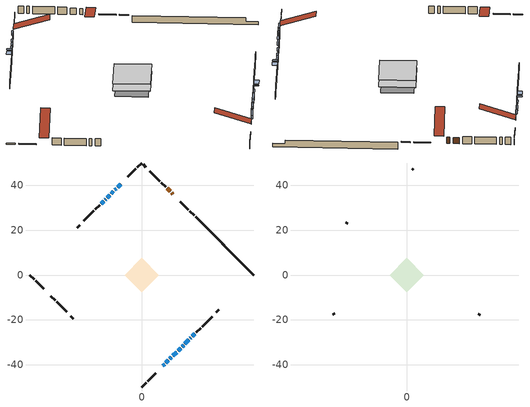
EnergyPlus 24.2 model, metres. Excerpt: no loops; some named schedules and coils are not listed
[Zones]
conditioned space
 floor adiabatic (AdiabaticFloorConstruction): -7.63,0 0,7.63 7.63,0 0,-7.63 z0.61
 floor foundation (Slab1 construction): -6.82,0 0,6.82 6.82,0 0,-6.82 z-1.71
 floor foundation (Slab2 construction): -2.73,0 0,2.73 2.73,0 0,-2.73 z0
 wall outside (RimJoist1 construction): 0,-49.85 1.94,-47.91 / -49.85,0 -47.91,-1.94 / 0,49.85 -1.94,47.91 / 23.33,26.52 21.39,28.46 z0.61:0.91
 wall outside (RimJoist2 construction): 2.6,-47.25 6.15,-43.7 / -47.25,-2.6 -43.7,-6.15 / -2.6,47.25 -6.15,43.7 / 20.73,29.12 17.18,32.67 z0.61:0.91
 wall outside (AdiabaticWallConstruction 1): 13.91,35.94 13.26,36.59 / 12.6,37.25 11.29,38.56 z0.61:2.64
 wall outside (AdiabaticWallConstruction): 9.42,-40.43 10.13,-39.72 z0.61:2.29; -9.42,40.43 -10.72,39.13 z0.61:2.69; -11.37,38.48 -11.95,37.9 / -12.61,37.25 -13.69,36.17 / 10.79,-39.06 11.87,-37.98 / 12.52,-37.33 13.17,-36.68 / 13.83,-36.03 15.55,-34.3 / 17.94,-31.91 18.59,-31.26 z0.61:1.53; -14.34,35.51 -15.42,34.43 z0.61:1.81; 16.21,-33.64 17.29,-32.57 / 19.24,-30.61 20.97,-28.88 z0.61:1.83; 21.63,-28.23 21.84,-28.01 / 22.5,-27.35 23.68,-26.17 / -16.08,33.78 -16.29,33.56 / -16.95,32.9 -18.13,31.72 z0.61:2.74
 wall outside (Wall1 construction): 24.34,-25.51 26.2,-23.65 / -40.43,-9.42 -38.57,-11.28 / -18.79,31.06 -20.65,29.2 / 10.63,39.22 8.78,41.08 z0.61:3.05
 wall outside (Wall2 construction): 26.86,-23 31.35,-18.5 / -37.91,-11.94 -33.42,-16.43 / -21.31,28.55 -25.8,24.05 / 8.12,41.73 3.62,46.23 z0.61:3.05
 wall outside (Wall4 construction): 33.18,-16.67 34.32,-15.53 / -31.59,-18.26 -30.45,-19.4 / -27.63,22.22 -28.77,21.08 / 1.8,48.05 0.66,49.19 z0.61:3.05
 wall foundation (FoundationWall1 construction): 23.99,25.86,-1.71 23.99,25.86,0.61 47.26,2.59,0.61 47.26,2.59,-0.61 49.85,0,-0.61 49.85,0,-1.71
 window (WindowConstruction 7): 9.42,-40.43 10.13,-39.72 z0.61:2.29
 window (WindowConstruction 3): -9.42,40.43 -10.72,39.13 z0.61:2.69
 window (WindowConstruction 4): -11.37,38.48 -11.95,37.9 z0.61:1.52
 window (WindowConstruction 5): -12.61,37.24 -13.68,36.17 z0.61:1.52
 window (WindowConstruction 6): -14.34,35.51 -15.42,34.43 z0.61:1.8
 window (WindowConstruction 12): 10.79,-39.06 11.87,-37.99 z0.61:1.52
 window (WindowConstruction 13): 12.52,-37.33 13.17,-36.68 z0.61:1.52
 window (WindowConstruction 14): 13.83,-36.02 15.55,-34.3 z0.61:1.52
 window (WindowConstruction): 16.21,-33.64 17.29,-32.57 z0.61:1.83
 window (WindowConstruction 1): 17.94,-31.91 18.59,-31.26 z0.61:1.52
 window (WindowConstruction 2): 19.25,-30.61 20.97,-28.88 z0.61:1.83
 window (WindowConstruction 8): 21.63,-28.22 21.84,-28.01 z0.61:2.74
 window (WindowConstruction 9): 22.5,-27.35 23.68,-26.17 z0.61:2.74
 window (WindowConstruction 10): -16.08,33.78 -16.29,33.56 z0.61:2.74
 window (WindowConstruction 11): -16.95,32.9 -18.13,31.72 z0.61:2.74
 door (Door): 13.91,35.94 13.26,36.59 z0.61:2.64
 door (Door 1): 12.6,37.25 11.29,38.56 z0.61:2.64
 ceiling adiabatic (AdiabaticFloorConstruction): 0,-7.63 7.63,0 0,7.63 -7.63,0 z0.61
attic - vented
 floor to conditioned space (Floor1 construction Reversed): -7.63,0 0,7.63 7.63,0 0,-7.63 z3.05
 wall outside (Wall3 construction): 32.01,-17.84 32.52,-17.33 / -32.76,-17.09 -32.25,-17.6 / -26.46,23.4 -26.97,22.88 / 2.97,46.88 2.45,47.4 z0.61:3.05
 roof outside (Roof1 construction): 8.77,-41.08,3.05 1.34,-33.65,6.55 -0.62,-35.61,6.55 6.81,-43.04,3.05; -41.08,-8.77,3.05 -33.65,-1.34,6.55 -35.61,0.62,6.55 -43.04,-6.81,3.05; -8.77,41.08,3.05 -1.34,33.65,6.55 0.62,35.61,6.55 -6.81,43.04,3.05; 14.56,35.29,3.05 7.13,27.86,6.55 9.09,25.9,6.55 16.52,33.33,3.05
shading: 10.46,-39.39 9.1,-40.75 9.38,-41.03 10.74,-39.68 z2.75; -10.86,38.99 -9.28,40.57 -9.57,40.86 -11.15,39.28 z2.89; -12.09,37.76 -11.23,38.62 -11.52,38.91 -12.38,38.05 z1.73; -13.83,36.02 -12.46,37.39 -12.76,37.68 -14.12,36.32 z1.73; -15.56,34.29 -14.2,35.65 -14.49,35.94 -15.85,34.58 z2.01; 13.69,-36.16 8.96,-40.89 9.26,-41.18 13.98,-36.45 z4.1; 14.99,-34.86 10.7,-39.15 10.99,-39.44 15.28,-35.15 z4.1; 17.37,-32.48 12,-37.85 12.29,-38.14 17.66,-32.77 z4.1; 17.43,-32.42 16.07,-33.79 16.36,-34.08 17.72,-32.71 z2.03; 18.73,-31.12 17.8,-32.05 18.09,-32.34 19.02,-31.41 z1.73; 21.11,-28.74 19.1,-30.75 19.39,-31.04 21.4,-29.03 z2.03; 21.89,-27.97 21.58,-28.27 22.66,-29.34 22.96,-29.04 z2.8; 23.73,-26.12 22.46,-27.4 23.53,-28.47 24.8,-27.2 z2.8; -16.33,33.52 -16.03,33.82 -17.11,34.89 -17.41,34.59 z2.8; -18.18,31.67 -16.91,32.95 -17.98,34.02 -19.25,32.75 z2.8
[Building]
Building 1: Terrain=Suburbs
[Site:Location]
Quebec Intl AP_QC: Latitude {deg}=46.8; Longitude {deg}=-71.38; Time Zone {hr}=-5; Elevation {m}=74; Keep Site Location Information=Yes
[Site:GroundTemperature:Shallow]
0.0108218, -2.24938, -2.43038, -1.3578, 2.94801, 7.23376, 10.9493, 13.303, 13.5029, 11.5886, 7.96783, 3.81355
[Site:WaterMainsTemperature]
Calculation Method=Schedule; Temperature Schedule=mains temperature schedule
[Material] Roughness=Rough; Thermal Absorptance=0.9
Name | Thickness {m} | Conductivity {W/m-K} | Density {kg/m3} | Specific Heat {J/kg-K} | Solar Absorptance | Visible Absorptance
asphalt or fiberglass shingles | 0.00635 | 0.162714 | 1121.4 | 1465.45 | 0.4 | 0.4
ceiling loosefill ins | 0.169333 | 0.0480833 | 16.02 | 1046.75 | 0.7 | 0.7
ceiling stud and cavity | 0.1397 | 0.151696 | 65.682 | 1177.47 | 0.7 | 0.7
concrete 4.0 in. | 0.1016 | 1.803125 | 2242.8 | 837.4 | 0.7 | 0.7
concrete 8.0 in. | 0.2032 | 1.803125 | 2242.8 | 837.4 | 0.7 | 0.7
door material | 0.04445 | 0.0451087 | 512.64 | 1214.23 | 0.7 | 0.7
door material 1 | 0.04445 | 0.188738 | 512.64 | 1214.23 | 0.7 | 0.7
floor covering | 0.0127 | 0.0433444 | 54.468 | 1339.84 | 0.6 | 0.6
floor rigid ins; wall rigid ins | 0.512978 | 0.029427 | 32.04 | 1214.23 | 0.7 | 0.7
floor stud and cavity | 0.1397 | 1.75129 | 37.0049 | 1207.88 | 0.7 | 0.7
furniture material conditioned space 1 | 0.1524 | 0.115458 | 640.8 | 1214.23 | 0.6 | 0.6
gypsum board | 0.0127 | 0.160291 | 801 | 837.4 | 0.6 | 0.6
interior vertical ins | 0.025908 | 0.029427 | 32.04 | 1214.23 | 0.7 | 0.7
osb sheathing 0.5 in. | 0.0127 | 0.115458 | 512.64 | 1214.23 | 0.7 | 0.7
osb sheathing 0.75 in. | 0.01905 | 0.115458 | 512.64 | 1214.23 | 0.7 | 0.7
osb sheathing 2.0 in. | 0.0508 | 0.115458 | 512.64 | 1214.23 | 0.7 | 0.7
rim joist rigid ins | 0.051816 | 0.029427 | 32.04 | 1214.23 | 0.7 | 0.7
rim joist stud and cavity | 0.0508 | 0.0467904 | 125.044 | 1163.47 | 0.6 | 0.6
rim joist stud and cavity 1 | 0.0508 | 0.0539676 | 125.044 | 1163.47 | 0.6 | 0.6
slab rigid ins | 0.0441338 | 0.029427 | 32.04 | 1214.23 | 0.7 | 0.7
wall stud and cavity | 0.1397 | 0.0842233 | 139.0536 | 1170.24 | 0.7 | 0.7
wall stud and cavity 1 | 0.1397 | 0.0887454 | 139.0536 | 1170.24 | 0.7 | 0.7
wall stud and cavity 2 | 0.0889 | 6.9971 | 50.32683 | 1063.81 | 0.6 | 0.6
wall stud and cavity 3 | 0.1397 | 0.10763 | 139.0536 | 1170.24 | 0.7 | 0.7
wall stud and cavity 4 | 0.0889 | 0.380278 | 52.3479 | 1209.89 | 0.7 | 0.7
wall stud and cavity 5 | 0.0889 | 0.391764 | 83.0341 | 1211.67 | 0.7 | 0.7
wood siding | 0.0254 | 0.102417 | 544.68 | 1172.36 | 0.4 | 0.4
wood siding 1 | 0.00254 | 0.102417 | 544.68 | 1172.36 | 0.4 | 0.4
wood siding 2; wood siding 3; wood siding 4 | 0.0254 | 0.102417 | 544.68 | 1172.36 | 0.7 | 0.7
[WindowMaterial:SimpleGlazingSystem]
Name | U-Factor {W/m2-K} | Solar Heat Gain Coefficient
WindowMaterial | 4.25509 | 0.68
WindowMaterial 1 | 4.95519 | 0.64
WindowMaterial 10 | 1.35591 | 0.36
WindowMaterial 11 | 1.43142 | 0.34
WindowMaterial 12 | 1.31332 | 0.37
WindowMaterial 2 | 3.96665 | 0.7
WindowMaterial 3 | 4.19775 | 0.68
WindowMaterial 4 | 5.047742 | 0.63
WindowMaterial 5 | 4.45837 | 0.67
WindowMaterial 6 | 4.26815 | 0.68
WindowMaterial 7 | 1.52227 | 0.31
WindowMaterial 8 | 1.76245 | 0.24
WindowMaterial 9 | 1.223609 | 0.4
[Construction]
AdiabaticFloorConstruction: floor stud and cavity, floor rigid ins, osb sheathing 0.75 in., floor covering
AdiabaticWallConstruction: wood siding 3, wall rigid ins, wall stud and cavity 4, gypsum board
AdiabaticWallConstruction 1: wood siding 4, wall rigid ins, wall stud and cavity 4, gypsum board
Door: door material
Door 1: door material 1
Floor1 construction Reversed: gypsum board, ceiling stud and cavity, ceiling loosefill ins
FoundationWall1 construction: concrete 8.0 in.
furniture construction conditioned space 1: furniture material conditioned space 1
PartitionWallConstruction: gypsum board, wall stud and cavity 5, gypsum board
RimJoist1 construction: wood siding 2, rim joist rigid ins, osb sheathing 2.0 in., rim joist stud and cavity
RimJoist2 construction: wood siding 2, rim joist rigid ins, osb sheathing 2.0 in., rim joist stud and cavity 1
Roof1 construction: asphalt or fiberglass shingles
Slab1 construction: concrete 4.0 in.
Slab2 construction: slab rigid ins, concrete 4.0 in.
Wall1 construction: wood siding, osb sheathing 0.5 in., wall stud and cavity, gypsum board
Wall2 construction: wood siding, osb sheathing 0.5 in., wall stud and cavity 1, gypsum board
Wall3 construction: wood siding 1, wall stud and cavity 2
Wall4 construction: wood siding, osb sheathing 0.5 in., wall stud and cavity 3, gypsum board
WindowConstruction: WindowMaterial
WindowConstruction 1: WindowMaterial 1
WindowConstruction 10; WindowConstruction 8: WindowMaterial 8
WindowConstruction 11; WindowConstruction 9: WindowMaterial 9
WindowConstruction 12: WindowMaterial 10
WindowConstruction 13: WindowMaterial 11
WindowConstruction 14: WindowMaterial 12
WindowConstruction 2: WindowMaterial 2
WindowConstruction 3: WindowMaterial 3
WindowConstruction 4: WindowMaterial 4
WindowConstruction 5: WindowMaterial 5
WindowConstruction 6: WindowMaterial 6
WindowConstruction 7: WindowMaterial 7
[Zone] Multiplier=1; Part of Total Floor Area=Yes
Name | Volume {m3}
attic - vented | 66.1964
conditioned space | 526.6
[Space]
Name | Zone | Volume {m3}
attic - vented 1 | attic - vented | 66.1964
conditioned space 1 | conditioned space | 526.6
[ZoneInfiltration:EffectiveLeakageArea]
infil attic - vented 1: Zone or Space=attic - vented 1; Schedule=Always On Discrete; Effective Air Leakage Area {cm2}=4298.22; Stack Coefficient=0.000413151; Wind Coefficient=1.37333e-05
[ZoneMixing]
whole house fan mix: Zone or Space=attic - vented; Schedule=Always On Continuous; Design Flow Rate Calculation Method=Flow/Zone; Design Flow Rate {m3/s}=0; Source Zone or Space=conditioned space
[SurfaceProperty:ExposedFoundationPerimeter] Exposed Perimeter Calculation Method=TotalExposedPerimeter
Name | Total Exposed Perimeter {m}
Slab1 | 36.576
Slab2 | 10.973
[InternalMass] Zone or ZoneList=conditioned space; Space or SpaceList=conditioned space 1
Name | Construction | Surface Area {m2}
furniture mass conditioned space 1 | furniture construction conditioned space 1 | 89.67
partition wall mass | PartitionWallConstruction | 224.175
[Lights]
interior lighting: Zone or ZoneList or Space or SpaceList=conditioned space 1; Schedule=interior lighting schedule; Design Level Calculation Method=LightingLevel; Lighting Level {W}=343.2; Return Air Fraction=0; Fraction Radiant=0.6; Fraction Visible=0.2; Fraction Replaceable=1
[People]
occupants: Zone or ZoneList or Space or SpaceList=conditioned space 1; Number of People Schedule=occupants schedule; Number of People Calculation Method=People; Number of People=3; Fraction Radiant=0.314171; Sensible Heat Fraction=0.56303; Activity Level Schedule=occupants activity schedule; Carbon Dioxide Generation Rate {m3/s-W}=0; Enable ASHRAE 55 Comfort Warnings=No; Mean Radiant Temperature Calculation Type=EnclosureAveraged
[ElectricEquipment] Zone or ZoneList or Space or SpaceList=conditioned space 1; Design Level Calculation Method=EquipmentLevel
Name | Schedule | Design Level {W} | Fraction Latent | Fraction Radiant | Fraction Lost
clothes dryer | clothes dryer schedule | 140.772 | 0.015 | 0.081 | 0.85
clothes washer | clothes washer schedule | 32.1985 | 0.03 | 0.162 | 0.7
cooking range | cooking range schedule | 215.147 | 0.08 | 0.432 | 0.2
dishwasher | dishwasher schedule | 66.8632 | 0.3 | 0.18 | 0.4
fridge | fridge schedule | 72.9452 | 0 | 0.6 | 0
mech vent house fan | mech vent house fan schedule | 0 | 0 | 0 | 1
mech vent house fan cfis | mech vent house fan cfis schedule | 0 | 0 | 0 | 0
misc plug loads | misc plug loads schedule | 494.7 | 0.045 | 0.513 | 0.1
whole house fan | Always On Discrete | 0 | 0 | 0 | 1
[OtherEquipment] Zone or ZoneList or Space or SpaceList=conditioned space 1; Design Level Calculation Method=EquipmentLevel
Name | Fuel Type | Schedule | Design Level {W} | Fraction Latent | Fraction Radiant | Fraction Lost
clothes dryer 1 | Electricity | clothes dryer schedule | 0 | 0.015 | 0.081 | 0.85
cooking range 1 | Electricity | cooking range schedule | 0 | 0.08 | 0.432 | 0.2
general water use latent | None | general water use schedule | 62.594 | 1 | 0 | 0
general water use sensible | None | general water use schedule | -61.6891 | 0 | 0.6 | 0
mech vent house fan latent load | None | Always On Discrete | 0 | 1 | 0 | 0
mech vent house fan sensible load | None | Always On Discrete | 0 | 0 | 0 | 0
water heater energy adjustment1 | Electricity | Always On Discrete | 0.01 | 0 | 0 | 1
[ZoneInfiltration:DesignFlowRate] Zone or ZoneList or Space or SpaceList=conditioned space 1; Schedule=Always On Discrete; Design Flow Rate Calculation Method=Flow/Zone; Design Flow Rate {m3/s}=0
infil flow; natural vent flow; whole house fan flow
[ZoneControl:Thermostat]
conditioned space Thermostat: Zone or ZoneList=conditioned space; Control Type Schedule=conditioned space Thermostat Schedule; Control 1=conditioned space temperature setpoint; Temperature Difference Between Cutout And Setpoint {deltaC}=0
[ThermostatSetpoint:DualSetpoint]
conditioned space temperature setpoint: Heating Setpoint Temperature Schedule=heating setpoint; Cooling Setpoint Temperature Schedule=cooling setpoint
[AirLoopHVAC:UnitarySystem]
unit heater unitary system: Control Type=Load; Controlling Zone or Thermostat Location=conditioned space; Dehumidification Control Type=None; Availability Schedule=Always On Discrete; Supply Fan=unit heater supply fan; Fan Placement=BlowThrough; Supply Air Fan Operating Mode Schedule=unit heater auto fan schedule; Heating Coil=unit heater htg coil; DX Heating Coil Sizing Ratio=1; Use DOAS DX Cooling Coil=No; Minimum Supply Air Temperature {C}=2; Latent Load Control=SensibleOnlyLoadControl; Cooling Supply Air Flow Rate Method=None; Heating Supply Air Flow Rate Method=SupplyAirFlowRate; Heating Supply Air Flow Rate {m3/s}=0.00141584; No Load Supply Air Flow Rate Method=SupplyAirFlowRate; No Load Supply Air Flow Rate {m3/s}=0; No Load Supply Air Flow Rate Control Set To Low Speed=Yes; Maximum Supply Air Temperature {C}=48.8889; Maximum Outdoor Dry-Bulb Temperature for Supplemental Heater Operation {C}=21; Ancillary On-Cycle Electric Power {W}=0; Ancillary Off-Cycle Electric Power {W}=0
[Zone equipment]
conditioned space: electric baseboard, unit heater unitary system
[Foundation:Kiva] Initial Indoor Air Temperature {C}=18; Wall Depth Below Slab {m}=0.2032
Name | Wall Height Above Grade {m} | Interior Vertical Insulation Material | Interior Vertical Insulation Depth {m}
Foundation Kiva 1 | 0.609996
Foundation Kiva 2 | 0.1016 | interior vertical ins | 0.1016
[Foundation:Kiva:Settings]
Soil Conductivity {W/m-K}=0.849921; Soil Density {kg/m3}=1842.3; Soil Specific Heat {J/kg-K}=418.7; Ground Solar Absorptivity=0.9; Ground Thermal Absorptivity=0.9; Ground Surface Roughness {m}=0.03; Far-Field Width {m}=40; Deep-Ground Boundary Condition=ZeroFlux; Deep-Ground Depth {m}=40; Minimum Cell Dimension {m}=0.2; Maximum Cell Growth Coefficient=3; Simulation Timestep=Timestep
[Exterior:Lights]
exterior lighting: Schedule=exterior lighting schedule; Design Level {W}=75.6
[EnergyManagementSystem:Sensor] Output:Variable or Output:Meter Index Key=conditioned space
Name | Output:Variable or Output:Meter
conditioned_space_clg_unmet_s | Zone Cooling Setpoint Not Met Time
conditioned_space_htg_unmet_s | Zone Heating Setpoint Not Met Time
fridge_tin_s; tin_s; tin_s_1 | Zone Mean Air Temperature
tout_s | Zone Outdoor Air Drybulb Temperature
win_s | Zone Air Humidity Ratio
[Schedule:Constant]
Name | Hourly Value
Always On Continuous; mech vent house fan schedule; mech vent house fan cfis schedule; Always On Discrete | 1
occupants activity schedule | 117.228
fridge schedule; unit heater auto fan schedule | 0
[Schedule:Week:Daily]
interior lighting schedule Week Rule - Jan1-Jan27: interior lighting schedule day, interior lighting schedule day, interior lighting schedule day, interior lighting schedule day, interior lighting schedule day, interior lighting schedule day, interior lighting schedule day, interior lighting schedule default day, interior lighting schedule default day, interior lighting schedule default day, interior lighting schedule default day, interior lighting schedule default day
interior lighting schedule Week Rule - Jan28-Feb3: interior lighting schedule day, interior lighting schedule day, interior lighting schedule day, interior lighting schedule day, interior lighting schedule day 1, interior lighting schedule day 1, interior lighting schedule day 1, interior lighting schedule default day, interior lighting schedule default day, interior lighting schedule default day, interior lighting schedule default day, interior lighting schedule default day
interior lighting schedule Week Rule - Feb4-Feb24: interior lighting schedule day 1, interior lighting schedule day 1, interior lighting schedule day 1, interior lighting schedule day 1, interior lighting schedule day 1, interior lighting schedule day 1, interior lighting schedule day 1, interior lighting schedule default day, interior lighting schedule default day, interior lighting schedule default day, interior lighting schedule default day, interior lighting schedule default day
interior lighting schedule Week Rule - Feb25-Mar3: interior lighting schedule day 1, interior lighting schedule day 1, interior lighting schedule day 1, interior lighting schedule day 1, interior lighting schedule day 2, interior lighting schedule day 2, interior lighting schedule day 2, interior lighting schedule default day, interior lighting schedule default day, interior lighting schedule default day, interior lighting schedule default day, interior lighting schedule default day
interior lighting schedule Week Rule - Mar4-Mar31: interior lighting schedule day 2, interior lighting schedule day 2, interior lighting schedule day 2, interior lighting schedule day 2, interior lighting schedule day 2, interior lighting schedule day 2, interior lighting schedule day 2, interior lighting schedule default day, interior lighting schedule default day, interior lighting schedule default day, interior lighting schedule default day, interior lighting schedule default day
interior lighting schedule Week Rule - Apr1-Apr28: interior lighting schedule day 3, interior lighting schedule day 3, interior lighting schedule day 3, interior lighting schedule day 3, interior lighting schedule day 3, interior lighting schedule day 3, interior lighting schedule day 3, interior lighting schedule default day, interior lighting schedule default day, interior lighting schedule default day, interior lighting schedule default day, interior lighting schedule default day
interior lighting schedule Week Rule - Apr29-May5: interior lighting schedule day 3, interior lighting schedule day 3, interior lighting schedule day 4, interior lighting schedule day 4, interior lighting schedule day 4, interior lighting schedule day 4, interior lighting schedule day 4, interior lighting schedule default day, interior lighting schedule default day, interior lighting schedule default day, interior lighting schedule default day, interior lighting schedule default day
interior lighting schedule Week Rule - May6-May26: interior lighting schedule day 4, interior lighting schedule day 4, interior lighting schedule day 4, interior lighting schedule day 4, interior lighting schedule day 4, interior lighting schedule day 4, interior lighting schedule day 4, interior lighting schedule default day, interior lighting schedule default day, interior lighting schedule default day, interior lighting schedule default day, interior lighting schedule default day
interior lighting schedule Week Rule - May27-Jun2: interior lighting schedule day 4, interior lighting schedule day 4, interior lighting schedule day 4, interior lighting schedule day 4, interior lighting schedule day 4, interior lighting schedule day 5, interior lighting schedule day 5, interior lighting schedule default day, interior lighting schedule default day, interior lighting schedule default day, interior lighting schedule default day, interior lighting schedule default day
interior lighting schedule Week Rule - Jun3-Jun30: interior lighting schedule day 5, interior lighting schedule day 5, interior lighting schedule day 5, interior lighting schedule day 5, interior lighting schedule day 5, interior lighting schedule day 5, interior lighting schedule day 5, interior lighting schedule default day, interior lighting schedule default day, interior lighting schedule default day, interior lighting schedule default day, interior lighting schedule default day
interior lighting schedule Week Rule - Jul1-Jul28: interior lighting schedule day 6, interior lighting schedule day 6, interior lighting schedule day 6, interior lighting schedule day 6, interior lighting schedule day 6, interior lighting schedule day 6, interior lighting schedule day 6, interior lighting schedule default day, interior lighting schedule default day, interior lighting schedule default day, interior lighting schedule default day, interior lighting schedule default day
interior lighting schedule Week Rule - Jul29-Aug4: interior lighting schedule day 6, interior lighting schedule day 6, interior lighting schedule day 6, interior lighting schedule day 7, interior lighting schedule day 7, interior lighting schedule day 7, interior lighting schedule day 7, interior lighting schedule default day, interior lighting schedule default day, interior lighting schedule default day, interior lighting schedule default day, interior lighting schedule default day
interior lighting schedule Week Rule - Aug5-Aug25: interior lighting schedule day 7, interior lighting schedule day 7, interior lighting schedule day 7, interior lighting schedule day 7, interior lighting schedule day 7, interior lighting schedule day 7, interior lighting schedule day 7, interior lighting schedule default day, interior lighting schedule default day, interior lighting schedule default day, interior lighting schedule default day, interior lighting schedule default day
interior lighting schedule Week Rule - Aug26-Sep1: interior lighting schedule day 7, interior lighting schedule day 7, interior lighting schedule day 7, interior lighting schedule day 7, interior lighting schedule day 7, interior lighting schedule day 7, interior lighting schedule day 8, interior lighting schedule default day, interior lighting schedule default day, interior lighting schedule default day, interior lighting schedule default day, interior lighting schedule default day
interior lighting schedule Week Rule - Sep2-Sep29: interior lighting schedule day 8, interior lighting schedule day 8, interior lighting schedule day 8, interior lighting schedule day 8, interior lighting schedule day 8, interior lighting schedule day 8, interior lighting schedule day 8, interior lighting schedule default day, interior lighting schedule default day, interior lighting schedule default day, interior lighting schedule default day, interior lighting schedule default day
interior lighting schedule Week Rule - Sep30-Oct6: interior lighting schedule day 8, interior lighting schedule day 9, interior lighting schedule day 9, interior lighting schedule day 9, interior lighting schedule day 9, interior lighting schedule day 9, interior lighting schedule day 9, interior lighting schedule default day, interior lighting schedule default day, interior lighting schedule default day, interior lighting schedule default day, interior lighting schedule default day
interior lighting schedule Week Rule - Oct7-Oct27: interior lighting schedule day 9, interior lighting schedule day 9, interior lighting schedule day 9, interior lighting schedule day 9, interior lighting schedule day 9, interior lighting schedule day 9, interior lighting schedule day 9, interior lighting schedule default day, interior lighting schedule default day, interior lighting schedule default day, interior lighting schedule default day, interior lighting schedule default day
interior lighting schedule Week Rule - Oct28-Nov3: interior lighting schedule day 9, interior lighting schedule day 9, interior lighting schedule day 9, interior lighting schedule day 9, interior lighting schedule day 10, interior lighting schedule day 10, interior lighting schedule day 10, interior lighting schedule default day, interior lighting schedule default day, interior lighting schedule default day, interior lighting schedule default day, interior lighting schedule default day
interior lighting schedule Week Rule - Nov4-Nov24: interior lighting schedule day 10, interior lighting schedule day 10, interior lighting schedule day 10, interior lighting schedule day 10, interior lighting schedule day 10, interior lighting schedule day 10, interior lighting schedule day 10, interior lighting schedule default day, interior lighting schedule default day, interior lighting schedule default day, interior lighting schedule default day, interior lighting schedule default day
interior lighting schedule Week Rule - Nov25-Dec1: interior lighting schedule day 10, interior lighting schedule day 10, interior lighting schedule day 10, interior lighting schedule day 10, interior lighting schedule day 10, interior lighting schedule day 10, interior lighting schedule day 11, interior lighting schedule default day, interior lighting schedule default day, interior lighting schedule default day, interior lighting schedule default day, interior lighting schedule default day
interior lighting schedule Week Rule - Dec2-Dec31: interior lighting schedule day 11, interior lighting schedule day 11, interior lighting schedule day 11, interior lighting schedule day 11, interior lighting schedule day 11, interior lighting schedule day 11, interior lighting schedule day 11, interior lighting schedule default day, interior lighting schedule default day, interior lighting schedule default day, interior lighting schedule default day, interior lighting schedule default day
occupants schedule Week Rule - Jan1-Dec31: occupants schedule day, occupants schedule day, occupants schedule day, occupants schedule day, occupants schedule day, occupants schedule day, occupants schedule day, occupants schedule default day, occupants schedule default day, occupants schedule default day, occupants schedule default day, occupants schedule default day
clothes dryer schedule Week Rule - Jan1-Dec31: clothes dryer schedule day, clothes dryer schedule day, clothes dryer schedule day, clothes dryer schedule day, clothes dryer schedule day, clothes dryer schedule day, clothes dryer schedule day, clothes dryer schedule default day, clothes dryer schedule default day, clothes dryer schedule default day, clothes dryer schedule default day, clothes dryer schedule default day
clothes washer schedule Week Rule - Jan1-Dec31: clothes washer schedule day, clothes washer schedule day, clothes washer schedule day, clothes washer schedule day, clothes washer schedule day, clothes washer schedule day, clothes washer schedule day, clothes washer schedule default day, clothes washer schedule default day, clothes washer schedule default day, clothes washer schedule default day, clothes washer schedule default day
cooking range schedule Week Rule - Jan1-Dec31: cooking range schedule day, cooking range schedule day, cooking range schedule day, cooking range schedule day, cooking range schedule day, cooking range schedule day, cooking range schedule day, cooking range schedule default day, cooking range schedule default day, cooking range schedule default day, cooking range schedule default day, cooking range schedule default day
dishwasher schedule Week Rule - Jan1-Dec31: dishwasher schedule day, dishwasher schedule day, dishwasher schedule day, dishwasher schedule day, dishwasher schedule day, dishwasher schedule day, dishwasher schedule day, dishwasher schedule default day, dishwasher schedule default day, dishwasher schedule default day, dishwasher schedule default day, dishwasher schedule default day
misc plug loads schedule Week Rule - Jan1-Dec31: misc plug loads schedule day, misc plug loads schedule day, misc plug loads schedule day, misc plug loads schedule day, misc plug loads schedule day, misc plug loads schedule day, misc plug loads schedule day, misc plug loads schedule default day, misc plug loads schedule default day, misc plug loads schedule default day, misc plug loads schedule default day, misc plug loads schedule default day
general water use schedule Week Rule - Jan1-Dec31: general water use schedule day, general water use schedule day, general water use schedule day, general water use schedule day, general water use schedule day, general water use schedule day, general water use schedule day, general water use schedule default day, general water use schedule default day, general water use schedule default day, general water use schedule default day, general water use schedule default day
exterior lighting schedule Week Rule - Jan1-Jan27: exterior lighting schedule day, exterior lighting schedule day, exterior lighting schedule day, exterior lighting schedule day, exterior lighting schedule day, exterior lighting schedule day, exterior lighting schedule day, exterior lighting schedule default day, exterior lighting schedule default day, exterior lighting schedule default day, exterior lighting schedule default day, exterior lighting schedule default day
exterior lighting schedule Week Rule - Jan28-Feb3: exterior lighting schedule day, exterior lighting schedule day, exterior lighting schedule day, exterior lighting schedule day, exterior lighting schedule day 1, exterior lighting schedule day 1, exterior lighting schedule day 1, exterior lighting schedule default day, exterior lighting schedule default day, exterior lighting schedule default day, exterior lighting schedule default day, exterior lighting schedule default day
exterior lighting schedule Week Rule - Feb4-Feb24: exterior lighting schedule day 1, exterior lighting schedule day 1, exterior lighting schedule day 1, exterior lighting schedule day 1, exterior lighting schedule day 1, exterior lighting schedule day 1, exterior lighting schedule day 1, exterior lighting schedule default day, exterior lighting schedule default day, exterior lighting schedule default day, exterior lighting schedule default day, exterior lighting schedule default day
exterior lighting schedule Week Rule - Feb25-Mar3: exterior lighting schedule day 1, exterior lighting schedule day 1, exterior lighting schedule day 1, exterior lighting schedule day 1, exterior lighting schedule day 2, exterior lighting schedule day 2, exterior lighting schedule day 2, exterior lighting schedule default day, exterior lighting schedule default day, exterior lighting schedule default day, exterior lighting schedule default day, exterior lighting schedule default day
exterior lighting schedule Week Rule - Mar4-Mar31: exterior lighting schedule day 2, exterior lighting schedule day 2, exterior lighting schedule day 2, exterior lighting schedule day 2, exterior lighting schedule day 2, exterior lighting schedule day 2, exterior lighting schedule day 2, exterior lighting schedule default day, exterior lighting schedule default day, exterior lighting schedule default day, exterior lighting schedule default day, exterior lighting schedule default day
exterior lighting schedule Week Rule - Apr1-Apr28: exterior lighting schedule day 3, exterior lighting schedule day 3, exterior lighting schedule day 3, exterior lighting schedule day 3, exterior lighting schedule day 3, exterior lighting schedule day 3, exterior lighting schedule day 3, exterior lighting schedule default day, exterior lighting schedule default day, exterior lighting schedule default day, exterior lighting schedule default day, exterior lighting schedule default day
exterior lighting schedule Week Rule - Apr29-May5: exterior lighting schedule day 3, exterior lighting schedule day 3, exterior lighting schedule day 4, exterior lighting schedule day 4, exterior lighting schedule day 4, exterior lighting schedule day 4, exterior lighting schedule day 4, exterior lighting schedule default day, exterior lighting schedule default day, exterior lighting schedule default day, exterior lighting schedule default day, exterior lighting schedule default day
exterior lighting schedule Week Rule - May6-May26: exterior lighting schedule day 4, exterior lighting schedule day 4, exterior lighting schedule day 4, exterior lighting schedule day 4, exterior lighting schedule day 4, exterior lighting schedule day 4, exterior lighting schedule day 4, exterior lighting schedule default day, exterior lighting schedule default day, exterior lighting schedule default day, exterior lighting schedule default day, exterior lighting schedule default day
exterior lighting schedule Week Rule - May27-Jun2: exterior lighting schedule day 4, exterior lighting schedule day 4, exterior lighting schedule day 4, exterior lighting schedule day 4, exterior lighting schedule day 4, exterior lighting schedule day 5, exterior lighting schedule day 5, exterior lighting schedule default day, exterior lighting schedule default day, exterior lighting schedule default day, exterior lighting schedule default day, exterior lighting schedule default day
exterior lighting schedule Week Rule - Jun3-Jun30: exterior lighting schedule day 5, exterior lighting schedule day 5, exterior lighting schedule day 5, exterior lighting schedule day 5, exterior lighting schedule day 5, exterior lighting schedule day 5, exterior lighting schedule day 5, exterior lighting schedule default day, exterior lighting schedule default day, exterior lighting schedule default day, exterior lighting schedule default day, exterior lighting schedule default day
exterior lighting schedule Week Rule - Jul1-Jul28: exterior lighting schedule day 6, exterior lighting schedule day 6, exterior lighting schedule day 6, exterior lighting schedule day 6, exterior lighting schedule day 6, exterior lighting schedule day 6, exterior lighting schedule day 6, exterior lighting schedule default day, exterior lighting schedule default day, exterior lighting schedule default day, exterior lighting schedule default day, exterior lighting schedule default day
exterior lighting schedule Week Rule - Jul29-Aug4: exterior lighting schedule day 6, exterior lighting schedule day 6, exterior lighting schedule day 6, exterior lighting schedule day 7, exterior lighting schedule day 7, exterior lighting schedule day 7, exterior lighting schedule day 7, exterior lighting schedule default day, exterior lighting schedule default day, exterior lighting schedule default day, exterior lighting schedule default day, exterior lighting schedule default day
[Schedule:Year]
interior lighting schedule: interior lighting schedule Week Rule - Jan1-Jan27, 1, 1, 1, 27, interior lighting schedule Week Rule - Jan28-Feb3, 1, 28, 2, 3, interior lighting schedule Week Rule - Feb4-Feb24, 2, 4, 2, 24, interior lighting schedule Week Rule - Feb25-Mar3, 2, 25, 3, 3, interior lighting schedule Week Rule - Mar4-Mar31, 3, 4, 3, 31, interior lighting schedule Week Rule - Apr1-Apr28, 4, 1, 4, 28, interior lighting schedule Week Rule - Apr29-May5, 4, 29, 5, 5, interior lighting schedule Week Rule - May6-May26, 5, 6, 5, 26, interior lighting schedule Week Rule - May27-Jun2, 5, 27, 6, 2, interior lighting schedule Week Rule - Jun3-Jun30, 6, 3, 6, 30, interior lighting schedule Week Rule - Jul1-Jul28, 7, 1, 7, 28, interior lighting schedule Week Rule - Jul29-Aug4, 7, 29, 8, 4, interior lighting schedule Week Rule - Aug5-Aug25, 8, 5, 8, 25, interior lighting schedule Week Rule - Aug26-Sep1, 8, 26, 9, 1, interior lighting schedule Week Rule - Sep2-Sep29, 9, 2, 9, 29, interior lighting schedule Week Rule - Sep30-Oct6, 9, 30, 10, 6, interior lighting schedule Week Rule - Oct7-Oct27, 10, 7, 10, 27, interior lighting schedule Week Rule - Oct28-Nov3, 10, 28, 11, 3, interior lighting schedule Week Rule - Nov4-Nov24, 11, 4, 11, 24, interior lighting schedule Week Rule - Nov25-Dec1, 11, 25, 12, 1, interior lighting schedule Week Rule - Dec2-Dec31, 12, 2, 12, 31
occupants schedule: occupants schedule Week Rule - Jan1-Dec31, 1, 1, 12, 31
clothes dryer schedule: clothes dryer schedule Week Rule - Jan1-Dec31, 1, 1, 12, 31
clothes washer schedule: clothes washer schedule Week Rule - Jan1-Dec31, 1, 1, 12, 31
cooking range schedule: cooking range schedule Week Rule - Jan1-Dec31, 1, 1, 12, 31
dishwasher schedule: dishwasher schedule Week Rule - Jan1-Dec31, 1, 1, 12, 31
misc plug loads schedule: misc plug loads schedule Week Rule - Jan1-Dec31, 1, 1, 12, 31
general water use schedule: general water use schedule Week Rule - Jan1-Dec31, 1, 1, 12, 31
exterior lighting schedule: exterior lighting schedule Week Rule - Jan1-Jan27, 1, 1, 1, 27, exterior lighting schedule Week Rule - Jan28-Feb3, 1, 28, 2, 3, exterior lighting schedule Week Rule - Feb4-Feb24, 2, 4, 2, 24, exterior lighting schedule Week Rule - Feb25-Mar3, 2, 25, 3, 3, exterior lighting schedule Week Rule - Mar4-Mar31, 3, 4, 3, 31, exterior lighting schedule Week Rule - Apr1-Apr28, 4, 1, 4, 28, exterior lighting schedule Week Rule - Apr29-May5, 4, 29, 5, 5, exterior lighting schedule Week Rule - May6-May26, 5, 6, 5, 26, exterior lighting schedule Week Rule - May27-Jun2, 5, 27, 6, 2, exterior lighting schedule Week Rule - Jun3-Jun30, 6, 3, 6, 30, exterior lighting schedule Week Rule - Jul1-Jul28, 7, 1, 7, 28, exterior lighting schedule Week Rule - Jul29-Aug4, 7, 29, 8, 4, exterior lighting schedule Week Rule - Aug5-Aug25, 8, 5, 8, 25, exterior lighting schedule Week Rule - Aug26-Sep1, 8, 26, 9, 1, exterior lighting schedule Week Rule - Sep2-Sep29, 9, 2, 9, 29, exterior lighting schedule Week Rule - Sep30-Oct6, 9, 30, 10, 6, exterior lighting schedule Week Rule - Oct7-Oct27, 10, 7, 10, 27, exterior lighting schedule Week Rule - Oct28-Nov3, 10, 28, 11, 3, exterior lighting schedule Week Rule - Nov4-Nov24, 11, 4, 11, 24, exterior lighting schedule Week Rule - Nov25-Dec1, 11, 25, 12, 1, exterior lighting schedule Week Rule - Dec2-Dec31, 12, 2, 12, 31
[Schedule:Compact]
conditioned space Thermostat Schedule: Through: 12/31, For: AllDays, Until: 24:00, 4
mains temperature schedule: Through: 01/01, For: AllDays, Until: 24:00, 5.175, Through: 01/02, For: AllDays, Until: 24:00, 5.10167, Through: 01/03, For: AllDays, Until: 24:00, 5.02889, Through: 01/04, For: AllDays, Until: 24:00, 4.95778, Through: 01/05, For: AllDays, Until: 24:00, 4.88778, Through: 01/06, For: AllDays, Until: 24:00, 4.81833, Through: 01/07, For: AllDays, Until: 24:00, 4.75056, Through: 01/08, For: AllDays, Until: 24:00, 4.68389, Through: 01/09, For: AllDays, Until: 24:00, 4.61833, Through: 01/10, For: AllDays, Until: 24:00, 4.55389, Through: 01/11, For: AllDays, Until: 24:00, 4.49056, Through: 01/12, For: AllDays, Until: 24:00, 4.42889, Through: 01/13, For: AllDays, Until: 24:00, 4.36778, Through: 01/14, For: AllDays, Until: 24:00, 4.30889, Through: 01/15, For: AllDays, Until: 24:00, 4.25056, Through: 01/16, For: AllDays, Until: 24:00, 4.19389, Through: 01/17, For: AllDays, Until: 24:00, 4.13833, Through: 01/18, For: AllDays, Until: 24:00, 4.08444, Through: 01/19, For: AllDays, Until: 24:00, 4.03167, Through: 01/20, For: AllDays, Until: 24:00, 3.98056, Through: 01/21, For: AllDays, Until: 24:00, 3.93056, Through: 01/22, For: AllDays, Until: 24:00, 3.88222, Through: 01/23, For: AllDays, Until: 24:00, 3.835, Through: 01/24, For: AllDays, Until: 24:00, 3.78944, Through: 01/25, For: AllDays, Until: 24:00, 3.74556, Through: 01/26, For: AllDays, Until: 24:00, 3.70278, Through: 01/27, For: AllDays, Until: 24:00, 3.66167, Through: 01/28, For: AllDays, Until: 24:00, 3.62167, Through: 01/29, For: AllDays, Until: 24:00, 3.58389, Through: 01/30, For: AllDays, Until: 24:00, 3.54722, Through: 01/31, For: AllDays, Until: 24:00, 3.51167, Through: 02/01, For: AllDays, Until: 24:00, 3.47833, Through: 02/02, For: AllDays, Until: 24:00, 3.44611, Through: 02/03, For: AllDays, Until: 24:00, 3.41556, Through: 02/04, For: AllDays, Until: 24:00, 3.38667, Through: 02/05, For: AllDays, Until: 24:00, 3.35944, Through: 02/06, For: AllDays, Until: 24:00, 3.33389, Through: 02/07, For: AllDays, Until: 24:00, 3.30944, Through: 02/08, For: AllDays, Until: 24:00, 3.28667, Through: 02/09, For: AllDays, Until: 24:00, 3.26611, Through: 02/10, For: AllDays, Until: 24:00, 3.24667, Through: 02/11, For: AllDays, Until: 24:00, 3.22889, Through: 02/12, For: AllDays, Until: 24:00, 3.21278, Through: 02/13, For: AllDays, Until: 24:00, 3.19833, Through: 02/14, For: AllDays, Until: 24:00, 3.18556, Through: 02/15, For: AllDays, Until: 24:00, 3.17389, Through: 02/16, For: AllDays, Until: 24:00, 3.16444, Through: 02/17, For: AllDays, Until: 24:00, 3.15667, Through: 02/18, For: AllDays, Until: 24:00, 3.15056, Through: 02/19, For: AllDays, Until: 24:00, 3.14556, Through: 02/20, For: AllDays, Until: 24:00, 3.14278, Through: 02/21, For: AllDays, Until: 24:00, 3.14111, Through: 02/22, For: AllDays, Until: 24:00, 3.14167, Through: 02/23, For: AllDays, Until: 24:00, 3.14333, Through: 02/24, For: AllDays, Until: 24:00, 3.14722, Through: 02/25, For: AllDays, Until: 24:00, 3.15222, Through: 02/26, For: AllDays, Until: 24:00, 3.15944, Through: 02/27, For: AllDays, Until: 24:00, 3.16778, Through: 02/28, For: AllDays, Until: 24:00, 3.17778, Through: 03/01, For: AllDays, Until: 24:00, 3.18944, Through: 03/02, For: AllDays, Until: 24:00, 3.20333, Through: 03/03, For: AllDays, Until: 24:00, 3.21833, Through: 03/04, For: AllDays, Until: 24:00, 3.235, Through: 03/05, For: AllDays, Until: 24:00, 3.25333, Through: 03/06, For: AllDays, Until: 24:00, 3.27333, Through: 03/07, For: AllDays, Until: 24:00, 3.29444, Through: 03/08, For: AllDays, Until: 24:00, 3.31778, Through: 03/09, For: AllDays, Until: 24:00, 3.34222, Through: 03/10, For: AllDays, Until: 24:00, 3.36889, Through: 03/11, For: AllDays, Until: 24:00, 3.39667, Through: 03/12, For: AllDays, Until: 24:00, 3.42611, Through: 03/13, For: AllDays, Until: 24:00, 3.45722, Through: 03/14, For: AllDays, Until: 24:00, 3.49, Through: 03/15, For: AllDays, Until: 24:00, 3.52389, Through: 03/16, For: AllDays, Until: 24:00, 3.55944, Through: 03/17, For: AllDays, Until: 24:00, 3.59667, Through: 03/18, For: AllDays, Until: 24:00, 3.63556, Through: 03/19, For: AllDays, Until: 24:00, 3.67556, Through: 03/20, For: AllDays, Until: 24:00, 3.71722, Through: 03/21, For: AllDays, Until: 24:00, 3.76056, Through: 03/22, For: AllDays, Until: 24:00, 3.80556, Through: 03/23, For: AllDays, Until: 24:00, 3.85111, Through: 03/24, For: AllDays, Until: 24:00, 3.89889, Through: 03/25, For: AllDays, Until: 24:00, 3.94778, Through: 03/26, For: AllDays, Until: 24:00, 3.99833, Through: 03/27, For: AllDays, Until: 24:00, 4.05, Through: 03/28, For: AllDays, Until: 24:00, 4.10333, Through: 03/29, For: AllDays, Until: 24:00, 4.15778, Through: 03/30, For: AllDays, Until: 24:00, 4.21333, Through: 03/31, For: AllDays, Until: 24:00, 4.27056, Through: 04/01, For: AllDays, Until: 24:00, 4.32944, Through: 04/02, For: AllDays, Until: 24:00, 4.38889, Through: 04/03, For: AllDays, Until: 24:00, 4.45, Through: 04/04, For: AllDays, Until: 24:00, 4.51222, Through: 04/05, For: AllDays, Until: 24:00, 4.57611, Through: 04/06, For: AllDays, Until: 24:00, 4.64056, Through: 04/07, For: AllDays, Until: 24:00, 4.70667, Through: 04/08, For: AllDays, Until: 24:00, 4.77389, Through: 04/09, For: AllDays, Until: 24:00, 4.84222, Through: 04/10, For: AllDays, Until: 24:00, 4.91167, Through: 04/11, For: AllDays, Until: 24:00, 4.98278, Through: 04/12, For: AllDays, Until: 24:00, 5.05444, Through: 04/13, For: AllDays, Until: 24:00, 5.12722, Through: 04/14, For: AllDays, Until: 24:00, 5.20111, Through: 04/15, For: AllDays, Until: 24:00, 5.27611, Through: 04/16, For: AllDays, Until: 24:00, 5.35167, Through: 04/17, For: AllDays, Until: 24:00, 5.42889, Through: 04/18, For: AllDays, Until: 24:00, 5.50667, Through: 04/19, For: AllDays, Until: 24:00, 5.58556, Through: 04/20, For: AllDays, Until: 24:00, 5.665, Through: 04/21, For: AllDays, Until: 24:00, 5.74611, Through: 04/22, For: AllDays, Until: 24:00, 5.82722, Through: 04/23, For: AllDays, Until: 24:00, 5.91, Through: 04/24, For: AllDays, Until: 24:00, 5.99278, Through: 04/25, For: AllDays, Until: 24:00, 6.07722, Through: 04/26, For: AllDays, Until: 24:00, 6.16167, Through: 04/27, For: AllDays, Until: 24:00, 6.24722, Through: 04/28, For: AllDays, Until: 24:00, 6.33389, Through: 04/29, For: AllDays, Until: 24:00, 6.42056, Through: 04/30, For: AllDays, Until: 24:00, 6.50833, Through: 05/01, For: AllDays, Until: 24:00, 6.59667, Through: 05/02, For: AllDays, Until: 24:00, 6.68556, Through: 05/03, For: AllDays, Until: 24:00, 6.775, Through: 05/04, For: AllDays, Until: 24:00, 6.86556, Through: 05/05, For: AllDays, Until: 24:00, 6.95611, Through: 05/06, For: AllDays, Until: 24:00, 7.04722, Through: 05/07, For: AllDays, Until: 24:00, 7.13889, Through: 05/08, For: AllDays, Until: 24:00, 7.23111, Through: 05/09, For: AllDays, Until: 24:00, 7.32333, Through: 05/10, For: AllDays, Until: 24:00, 7.41667, Through: 05/11, For: AllDays, Until: 24:00, 7.51, Through: 05/12, For: AllDays, Until: 24:00, 7.60389, Through: 05/13, For: AllDays, Until: 24:00, 7.69778, Through: 05/14, For: AllDays, Until: 24:00, 7.79222, Through: 05/15, For: AllDays, Until: 24:00, 7.88667, Through: 05/16, For: AllDays, Until: 24:00, 7.98167, Through: 05/17, For: AllDays, Until: 24:00, 8.07667, Through: 05/18, For: AllDays, Until: 24:00, 8.17167, Through: 05/19, For: AllDays, Until: 24:00, 8.26722, Through: 05/20, For: AllDays, Until: 24:00, 8.36278, Through: 05/21, For: AllDays, Until: 24:00, 8.45833, Through: 05/22, For: AllDays, Until: 24:00, 8.55444, Through: 05/23, For: AllDays, Until: 24:00, 8.65, Through: 05/24, For: AllDays, Until: 24:00, 8.74611, Through: 05/25, For: AllDays, Until: 24:00, 8.84167, Through: 05/26, For: AllDays, Until: 24:00, 8.93722, Through: 05/27, For: AllDays, Until: 24:00, 9.03333, Through: 05/28, For: AllDays, Until: 24:00, 9.12889, Through: 05/29, For: AllDays, Until: 24:00, 9.22389, Through: 05/30, For: AllDays, Until: 24:00, 9.31944, Through: 05/31, For: AllDays, Until: 24:00, 9.41444, Through: 06/01, For: AllDays, Until: 24:00, 9.50944, Through: 06/02, For: AllDays, Until: 24:00, 9.60389, Through: 06/03, For: AllDays, Until: 24:00, 9.69833, Through: 06/04, For: AllDays, Until: 24:00, 9.79278, Through: 06/05, For: AllDays, Until: 24:00, 9.88667, Through: 06/06, For: AllDays, Until: 24:00, 9.98, Through: 06/07, For: AllDays, Until: 24:00, 10.0728, Through: 06/08, For: AllDays, Until: 24:00, 10.1656, Through: 06/09, For: AllDays, Until: 24:00, 10.2578, Through: 06/10, For: AllDays, Until: 24:00, 10.3494, Through: 06/11, For: AllDays, Until: 24:00, 10.4411, Through: 06/12, For: AllDays, Until: 24:00, 10.5317, Through: 06/13, For: AllDays, Until: 24:00, 10.6222, Through: 06/14, For: AllDays, Until: 24:00, 10.7117, Through: 06/15, For: AllDays, Until: 24:00, 10.8006, Through: 06/16, For: AllDays, Until: 24:00, 10.8889, Through: 06/17, For: AllDays, Until: 24:00, 10.9772, Through: 06/18, For: AllDays, Until: 24:00, 11.0639, Through: 06/19, For: AllDays, Until: 24:00, 11.1506, Through: 06/20, For: AllDays, Until: 24:00, 11.2361, Through: 06/21, For: AllDays, Until: 24:00, 11.3211, Through: 06/22, For: AllDays, Until: 24:00, 11.4056, Through: 06/23, For: AllDays, Until: 24:00, 11.4889, Through: 06/24, For: AllDays, Until: 24:00, 11.5711, Through: 06/25, For: AllDays, Until: 24:00, 11.6533, Through: 06/26, For: AllDays, Until: 24:00, 11.7339, Through: 06/27, For: AllDays, Until: 24:00, 11.8139, Through: 06/28, For: AllDays, Until: 24:00, 11.8928, Through: 06/29, For: AllDays, Until: 24:00, 11.9711, Through: 06/30, For: AllDays, Until: 24:00, 12.0483, Through: 07/01, For: AllDays, Until: 24:00, 12.1244, Through: 07/02, For: AllDays, Until: 24:00, 12.1994, Through: 07/03, For: AllDays, Until: 24:00, 12.2733, Through: 07/04, For: AllDays, Until: 24:00, 12.3467, Through: 07/05, For: AllDays, Until: 24:00, 12.4183, Through: 07/06, For: AllDays, Until: 24:00, 12.4894, Through: 07/07, For: AllDays, Until: 24:00, 12.5589, Through: 07/08, For: AllDays, Until: 24:00, 12.6278, Through: 07/09, For: AllDays, Until: 24:00, 12.695, Through: 07/10, For: AllDays, Until: 24:00, 12.7617, Through: 07/11, For: AllDays, Until: 24:00, 12.8267, Through: 07/12, For: AllDays, Until: 24:00, 12.8906, Through: 07/13, For: AllDays, Until: 24:00, 12.9528, Through: 07/14, For: AllDays, Until: 24:00, 13.0144, Through: 07/15, For: AllDays, Until: 24:00, 13.0744, Through: 07/16, For: AllDays, Until: 24:00, 13.1333, Through: 07/17, For: AllDays, Until: 24:00, 13.1906, Through: 07/18, For: AllDays, Until: 24:00, 13.2467, Through: 07/19, For: AllDays, Until: 24:00, 13.3017, Through: 07/20, For: AllDays, Until: 24:00, 13.355, Through: 07/21, For: AllDays, Until: 24:00, 13.4072, Through: 07/22, For: AllDays, Until: 24:00, 13.4578, Through: 07/23, For: AllDays, Until: 24:00, 13.5067, Through: 07/24, For: AllDays, Until: 24:00, 13.5544, Through: 07/25, For: AllDays, Until: 24:00, 13.6011, Through: 07/26, For: AllDays, Until: 24:00, 13.6461, Through: 07/27, For: AllDays, Until: 24:00, 13.6894, Through: 07/28, For: AllDays, Until: 24:00, 13.7317, Through: 07/29, For: AllDays, Until: 24:00, 13.7722, Through: 07/30, For: AllDays, Until: 24:00, 13.8111, Through: 07/31, For: AllDays, Until: 24:00, 13.8489, Through: 08/01, For: AllDays, Until: 24:00, 13.8844, Through: 08/02, For: AllDays, Until: 24:00, 13.9189, Through: 08/03, For: AllDays, Until: 24:00, 13.9522, Through: 08/04, For: AllDays, Until: 24:00, 13.9833, Through: 08/05, For: AllDays, Until: 24:00, 14.0133, Through: 08/06, For: AllDays, Until: 24:00, 14.0411, Through: 08/07, For: AllDays, Until: 24:00, 14.0678, Through: 08/08, For: AllDays, Until: 24:00, 14.0933, Through: 08/09, For: AllDays, Until: 24:00, 14.1167, Through: 08/10, For: AllDays, Until: 24:00, 14.1383, Through: 08/11, For: AllDays, Until: 24:00, 14.1589, Through: 08/12, For: AllDays, Until: 24:00, 14.1772, Through: 08/13, For: AllDays, Until: 24:00, 14.1944, Through: 08/14, For: AllDays, Until: 24:00, 14.21, Through: 08/15, For: AllDays, Until: 24:00, 14.2233, Through: 08/16, For: AllDays, Until: 24:00, 14.2356, Through: 08/17, For: AllDays, Until: 24:00, 14.2461, Through: 08/18, For: AllDays, Until: 24:00, 14.255, Through: 08/19, For: AllDays, Until: 24:00, 14.2622, Through: 08/20, For: AllDays, Until: 24:00, 14.2678, Through: 08/21, For: AllDays, Until: 24:00, 14.2717, Through: 08/22, For: AllDays, Until: 24:00, 14.2739, Through: 08/23, For: AllDays, Until: 24:00, 14.2744, Through: 08/24, For: AllDays, Until: 24:00, 14.2733, Through: 08/25, For: AllDays, Until: 24:00, 14.2711, Through: 08/26, For: AllDays, Until: 24:00, 14.2667, Through: 08/27, For: AllDays, Until: 24:00, 14.2606, Through: 08/28, For: AllDays, Until: 24:00, 14.2528, Through: 08/29, For: AllDays, Until: 24:00, 14.2439, Through: 08/30, For: AllDays, Until: 24:00, 14.2328, Through: 08/31, For: AllDays, Until: 24:00, 14.2206, Through: 09/01, For: AllDays, Until: 24:00, 14.2061, Through: 09/02, For: AllDays, Until: 24:00, 14.1906, Through: 09/03, For: AllDays, Until: 24:00, 14.1728, Through: 09/04, For: AllDays, Until: 24:00, 14.1539, Through: 09/05, For: AllDays, Until: 24:00, 14.1333, Through: 09/06, For: AllDays, Until: 24:00, 14.1111, Through: 09/07, For: AllDays, Until: 24:00, 14.0872, Through: 09/08, For: AllDays, Until: 24:00, 14.0617, Through: 09/09, For: AllDays, Until: 24:00, 14.035, Through: 09/10, For: AllDays, Until: 24:00, 14.0061, Through: 09/11, For: AllDays, Until: 24:00, 13.9761, Through: 09/12, For: AllDays, Until: 24:00, 13.9444, Through: 09/13, For: AllDays, Until: 24:00, 13.9111, Through: 09/14, For: AllDays, Until: 24:00, 13.8761, Through: 09/15, For: AllDays, Until: 24:00, 13.84, Through: 09/16, For: AllDays, Until: 24:00, 13.8022, Through: 09/17, For: AllDays, Until: 24:00, 13.7628, Through: 09/18, For: AllDays, Until: 24:00, 13.7217, Through: 09/19, For: AllDays, Until: 24:00, 13.6794, Through: 09/20, For: AllDays, Until: 24:00, 13.6356, Through: 09/21, For: AllDays, Until: 24:00, 13.59, Through: 09/22, For: AllDays, Until: 24:00, 13.5433, Through: 09/23, For: AllDays, Until: 24:00, 13.4956, Through: 09/24, For: AllDays, Until: 24:00, 13.4456, Through: 09/25, For: AllDays, Until: 24:00, 13.395, Through: 09/26, For: AllDays, Until: 24:00, 13.3422, Through: 09/27, For: AllDays, Until: 24:00, 13.2883, Through: 09/28, For: AllDays, Until: 24:00, 13.2333, Through: 09/29, For: AllDays, Until: 24:00, 13.1772, Through: 09/30, For: AllDays, Until: 24:00, 13.1194, Through: 10/01, For: AllDays, Until: 24:00, 13.06, Through: 10/02, For: AllDays, Until: 24:00, 13, Through: 10/03, For: AllDays, Until: 24:00, 12.9383, Through: 10/04, For: AllDays, Until: 24:00, 12.8756, Through: 10/05, For: AllDays, Until: 24:00, 12.8111, Through: 10/06, For: AllDays, Until: 24:00, 12.7456, Through: 10/07, For: AllDays, Until: 24:00, 12.6794, Through: 10/08, For: AllDays, Until: 24:00, 12.6117, Through: 10/09, For: AllDays, Until: 24:00, 12.5428, Through: 10/10, For: AllDays, Until: 24:00, 12.4728, Through: 10/11, For: AllDays, Until: 24:00, 12.4017, Through: 10/12, For: AllDays, Until: 24:00, 12.3294, Through: 10/13, For: AllDays, Until: 24:00, 12.2561, Through: 10/14, For: AllDays, Until: 24:00, 12.1817, Through: 10/15, For: AllDays, Until: 24:00, 12.1061, Through: 10/16, For: AllDays, Until: 24:00, 12.03, Through: 10/17, For: AllDays, Until: 24:00, 11.9528, Through: 10/18, For: AllDays, Until: 24:00, 11.8744, Through: 10/19, For: AllDays, Until: 24:00, 11.795, Through: 10/20, For: AllDays, Until: 24:00, 11.715, Through: 10/21, For: AllDays, Until: 24:00, 11.6339, Through: 10/22, For: AllDays, Until: 24:00, 11.5517, Through: 10/23, For: AllDays, Until: 24:00, 11.4689, Through: 10/24, For: AllDays, Until: 24:00, 11.3856, Through: 10/25, For: AllDays, Until: 24:00, 11.3011, Through: 10/26, For: AllDays, Until: 24:00, 11.2161, Through: 10/27, For: AllDays, Until: 24:00, 11.13, Through: 10/28, For: AllDays, Until: 24:00, 11.0433, Through: 10/29, For: AllDays, Until: 24:00, 10.9561, Through: 10/30, For: AllDays, Until: 24:00, 10.8683, Through: 10/31, For: AllDays, Until: 24:00, 10.7794, Through: 11/01, For: AllDays, Until: 24:00, 10.6906, Through: 11/02, For: AllDays, Until: 24:00, 10.6006, Through: 11/03, For: AllDays, Until: 24:00, 10.51, Through: 11/04, For: AllDays, Until: 24:00, 10.4194, Through: 11/05, For: AllDays, Until: 24:00, 10.3278, Through: 11/06, For: AllDays, Until: 24:00, 10.2361, Through: 11/07, For: AllDays, Until: 24:00, 10.1439, Through: 11/08, For: AllDays, Until: 24:00, 10.0511, Through: 11/09, For: AllDays, Until: 24:00, 9.95778, Through: 11/10, For: AllDays, Until: 24:00, 9.86444, Through: 11/11, For: AllDays, Until: 24:00, 9.77056, Through: 11/12, For: AllDays, Until: 24:00, 9.67611, Through: 11/13, For: AllDays, Until: 24:00, 9.58167, Through: 11/14, For: AllDays, Until: 24:00, 9.48722, Through: 11/15, For: AllDays, Until: 24:00, 9.39222, Through: 11/16, For: AllDays, Until: 24:00, 9.29667, Through: 11/17, For: AllDays, Until: 24:00, 9.20167, Through: 11/18, For: AllDays, Until: 24:00, 9.10611, Through: 11/19, For: AllDays, Until: 24:00, 9.01056, Through: 11/20, For: AllDays, Until: 24:00, 8.915, Through: 11/21, For: AllDays, Until: 24:00, 8.81889, Through: 11/22, For: AllDays, Until: 24:00, 8.72333, Through: 11/23, For: AllDays, Until: 24:00, 8.62722, Through: 11/24, For: AllDays, Until: 24:00, 8.53167, Through: 11/25, For: AllDays, Until: 24:00, 8.43611, Through: 11/26, For: AllDays, Until: 24:00, 8.34, Through: 11/27, For: AllDays, Until: 24:00, 8.245, Through: 11/28, For: AllDays, Until: 24:00, 8.14944, Through: 11/29, For: AllDays, Until: 24:00, 8.05389, Through: 11/30, For: AllDays, Until: 24:00, 7.95889, Through: 12/01, For: AllDays, Until: 24:00, 7.86444, Through: 12/02, For: AllDays, Until: 24:00, 7.76944, Through: 12/03, For: AllDays, Until: 24:00, 7.67556, Through: 12/04, For: AllDays, Until: 24:00, 7.58167, Through: 12/05, For: AllDays, Until: 24:00, 7.48778, Through: 12/06, For: AllDays, Until: 24:00, 7.39444, Through: 12/07, For: AllDays, Until: 24:00, 7.30167, Through: 12/08, For: AllDays, Until: 24:00, 7.20889, Through: 12/09, For: AllDays, Until: 24:00, 7.11722, Through: 12/10, For: AllDays, Until: 24:00, 7.02556, Through: 12/11, For: AllDays, Until: 24:00, 6.93444, Through: 12/12, For: AllDays, Until: 24:00, 6.84389, Through: 12/13, For: AllDays, Until: 24:00, 6.75389, Through: 12/14, For: AllDays, Until: 24:00, 6.66444, Through: 12/15, For: AllDays, Until: 24:00, 6.57556, Through: 12/16, For: AllDays, Until: 24:00, 6.48778, Through: 12/17, For: AllDays, Until: 24:00, 6.4, Through: 12/18, For: AllDays, Until: 24:00, 6.31333, Through: 12/19, For: AllDays, Until: 24:00, 6.22722, Through: 12/20, For: AllDays, Until: 24:00, 6.14167, Through: 12/21, For: AllDays, Until: 24:00, 6.05722, Through: 12/22, For: AllDays, Until: 24:00, 5.97333, Through: 12/23, For: AllDays, Until: 24:00, 5.89, Through: 12/24, For: AllDays, Until: 24:00, 5.80778, Through: 12/25, For: AllDays, Until: 24:00, 5.72667, Through: 12/26, For: AllDays, Until: 24:00, 5.64611, Through: 12/27, For: AllDays, Until: 24:00, 5.56667, Through: 12/28, For: AllDays, Until: 24:00, 5.48833, Through: 12/29, For: AllDays, Until: 24:00, 5.41056, Through: 12/30, For: AllDays, Until: 24:00, 5.33389, Through: 12/31, For: AllDays, Until: 24:00, 5.25778
